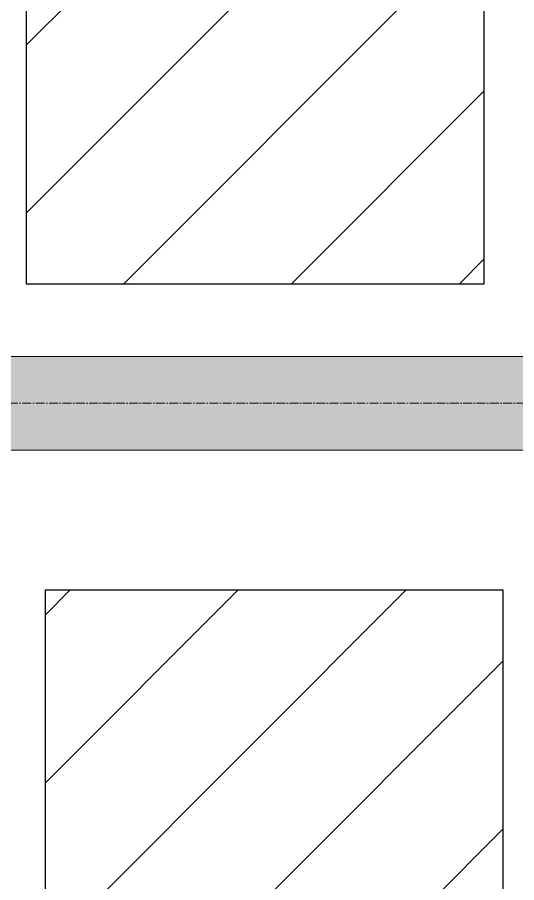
# Model space of a CAD drawing. Header units: millimetres. Extents: x -231292 to 573618, y -153144 to 564035.
# Drawn here: x 9176 to 10245, y -118070 to -116220 of the extents above; entities that cross this region are included whole.
import ezdxf

# ---------------------------------------------------------------- set-up
doc = ezdxf.new("R2010")
doc.units = ezdxf.units.MM
doc.linetypes.add('CENTER2', pattern=[28.575, 19.05, -3.175, 3.175, -3.175])
doc.layers.get('0').update_dxf_attribs({"color": 250})
for name, color, linetype, lineweight in [('10.3) строит. леса', 20, 'Continuous', 30), ('АР_Стены ПЕНОблок', 250, 'Continuous', 20), ('АР_Штриховка', 250, 'Continuous', 0), ('РД_Оси_100', 250, 'Continuous', 0)]:
    doc.layers.add(name, color=color, linetype=linetype, lineweight=lineweight)

# ---------------------------------------------------------------- blocks, each defined once
blk = doc.blocks.new('оси_рен')
at = {"layer": 'РД_Оси_100', "color": 251, "linetype": 'CENTER2', "true_color": 0x636466}
blk.add_line((1225207.916, 167713.25), (1189697.958, 167713.25), dxfattribs=at)

msp = doc.modelspace()

# ---------------------------------------------------------------- hatches: boundary and pattern name
at = {"layer": '10.3) строит. леса'}
h = msp.add_hatch(dxfattribs=at)
h.set_pattern_fill('ANSI31', color=256, scale=80)
h.set_pattern_definition([(45, (13395, 29089.3), (-179.60512, 179.60512), [])])
h.paths.add_polyline_path([(9195.3, -114789.825), (9195.3, -116789.825), (10175.3, -116789.825), (10175.3, -114789.825)])
h = msp.add_hatch(dxfattribs=at)
h.set_pattern_fill('ANSI31', color=256, scale=80)
h.set_pattern_definition([(45, (13435.38, 26433.9), (-179.60512, 179.60512), [])])
h.paths.add_polyline_path([(9235.694, -117445.216), (9235.694, -119445.216), (10215.694, -119445.216), (10215.694, -117445.216)])
at = {"layer": 'АР_Штриховка', "linetype": 'Continuous', "lineweight": 0, "true_color": 0x000000}
h = msp.add_hatch(dxfattribs=at)
h.set_pattern_fill('AR-CONC', color=18, angle=45, style=0)
h.set_pattern_definition([(95, (8883.46, -162345.28), (140.09465, 117.5534), [19.05, -209.55]), (40, (8883.46, -162345.28), (-160.01845, 110.1767), [15.24, -167.6406]), (145.45144, (8895.13, -162335.49), (-19.9238, 227.7301), [16.19, -178.09024]), (91.1842, (8847.54, -162309.36), (221.4102, 161.9534), [28.575, -314.325]), (141.63556, (8866, -162295.87), (-7.0866, 342.8268), [24.285, -267.1356]), (36.18415, (8847.54, -162309.36), (-7.0866, 342.8268), [22.86, -251.4597]), (66, (8874.48, -162300.38), (179.52, 34.89515), [19.05, -209.55]), (11, (8874.48, -162300.38), (-86.5399, 173.9412), [15.24, -167.64]), (116.45145, (8889.44, -162297.47), (92.98005, 208.83634), [16.19, -178.08994]), (82.5, (8883.46, -162345.28), (-57.60547, 61.97341), [0, -165.608, 0, -170.18, 0, -168.275]), (52.5, (8883.46, -162345.28), (-23.58973, 118.087), [0, -97.028, 0, -161.798, 0, -64.135]), (12.5, (8843.406, -162385.335), (99.92786, 91.8262), [0, -63.5, 0, -198.12, 0, -262.89]), (2.5, (8825.45, -162403.3), (86.7639, 122.7224), [0, -82.55, 0, -131.572, 0, -186.69])])
h.paths.add_polyline_path([(9003.458, -116945.283), (9003.458, -117145.283), (16573.458, -117145.283), (16573.458, -116945.283)], flags=0)

# ---------------------------------------------------------------- linework, layer by layer
at = {"layer": '10.3) строит. леса'}
for points in [[(9195.3, -114789.825), (9195.3, -116789.825), (10175.3, -116789.825), (10175.3, -114789.825)], [(9235.694, -117445.216), (9235.694, -119445.216), (10215.694, -119445.216), (10215.694, -117445.216)]]:
    msp.add_lwpolyline(points, close=True, dxfattribs=at)
at = {"layer": 'АР_Стены ПЕНОблок', "color": 18, "linetype": 'Continuous', "lineweight": 20, "true_color": 0x000000}
for p, q in [((16573.458, -116945.283), (9003.458, -116945.283)), ((9003.458, -117145.283), (16573.458, -117145.283))]:
    msp.add_line(p, q, dxfattribs=at)

# ---------------------------------------------------------------- block references
at = {"rotation": 359.999868838025}
msp.add_blockref('оси_рен', (-1186769.82, -284755.728), dxfattribs=at)

doc.saveas('drawing.dxf')
